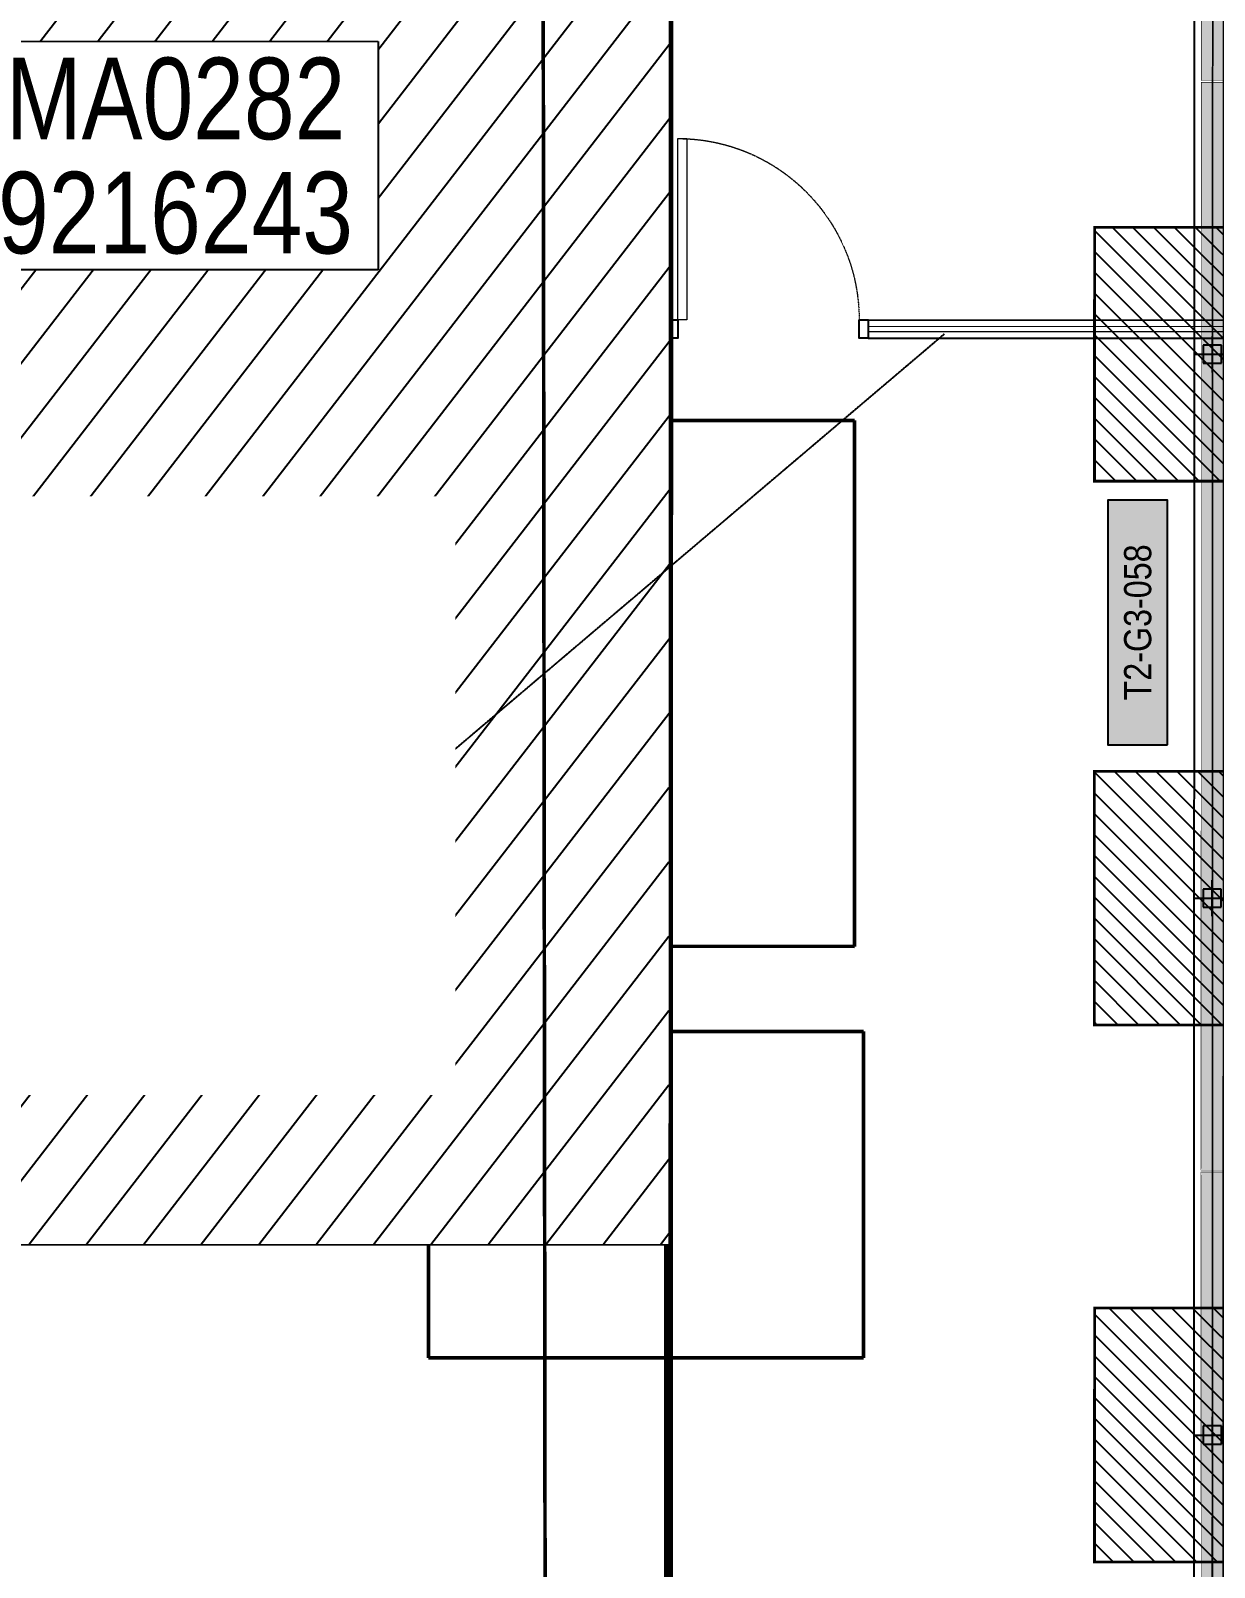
# Model space of a CAD drawing. Header units: centimetres. Extents: x -6122352 to 7132207, y -1694241 to 1947892.
# Drawn here: x 194750 to 201279, y -128764 to -120289 of the extents above; entities that cross this region are included whole.
import ezdxf
from ezdxf.enums import TextEntityAlignment as Align
from ezdxf.xclip import XClip

# ---------------------------------------------------------------- set-up
doc = ezdxf.new("R2010")
doc.units = ezdxf.units.CM
doc.header["$MEASUREMENT"] = 0
doc.header["$XCLIPFRAME"] = 2
doc.header["$PDMODE"] = 66
doc.header["$PDSIZE"] = 100
for name, pattern in [('2. HG-ST XR COL 3A (5V 7V 9V 11V - GF (4M & 5D-E)$0$HIDDEN', [0.375, 0.25, -0.125]), ('23585-XR-AR-END-GROUND FLOOR$0$XR-END-GROUND FLOOR PLAN$0$HIDDEN2', [0.1875, 0.125, -0.0625]), ('DASHED2', [0.375, 0.25, -0.125]), ('XR-AR-END-SETTING OUT PLAN$0$23261-XR-AR-SI-GF$0$HIDDEN', [0.375, 0.25, -0.125]), ('XR-AR-END-SETTING OUT PLAN$0$23585-XR-AR-END-GROUND FLOOR$0$23261-XR-AR-SI-GF$0$HIDDEN', [0.375, 0.25, -0.125]), ('XR-AR-END-SETTING OUT PLAN$0$23585-XR-AR-END-GROUND FLOOR$0$945-4P-1-101-GROUND FLOOR PLAN$0$XR-MIDDLE-GROUND FLOOR PLAN$0$HIDDEN2', [0.1875, 0.125, -0.0625]), ('XR-AR-END-SETTING OUT PLAN$0$23585-XR-AR-END-GROUND FLOOR$0$XR-END-GROUND FLOOR PLAN$0$HIDDEN2', [0.1875, 0.125, -0.0625]), ('XR-AR-END-SETTING OUT PLAN$0$23585-XR-AR-END-GROUND FLOOR$0$XR-END-GROUND FLOOR PLAN$0$xf_6a1$0$DASHED', [0.75, 0.5, -0.25])]:
    doc.linetypes.add(name, pattern=pattern)
for name, color, linetype in [('00-MI-DIM', 7, 'Continuous'), ('23585-XR-AR-BOUNDARY WALLS AND SETBACKS$0$setback', 7, 'XR-AR-END-SETTING OUT PLAN$0$23261-XR-AR-SI-GF$0$HIDDEN'), ('@MI-FOOTINGS', 7, 'Continuous'), ('@MI-REF LAYER', 7, 'Continuous'), ('@MI-TYPE-02', 6, 'Continuous'), ('B_TH_6', 7, 'Continuous'), ('B_TH_8', 7, 'Continuous'), ('PANEL-TAGS', 7, 'Continuous'), ('XR-AR-END-SETTING OUT PLAN$0$23585-XR-AR-END-GROUND FLOOR$0$A-Flor-Strs', 1, 'Continuous')]:
    doc.layers.add(name, color=color, linetype=linetype)
for name, color, linetype, lineweight, true_color in [('08-Compound Wall-2', 6, 'Continuous', 25, 0xff00ff), ('08-Compound Wall-3', 5, 'Continuous', 25, 0x0000ff), ('23585-XR-AR-DAMAC PLOT LIMITS$0$1-End units', 7, 'Continuous', 5, 0xf8991e)]:
    doc.layers.add(name, color=color, linetype=linetype, lineweight=lineweight, true_color=true_color)
for name, color, linetype, lineweight in [('23585-XR-AR-END-GROUND FLOOR$0$A-LOVR-PLAN', 251, 'Continuous', 9), ('@ Foundations', 4, 'DASHED2', 50), ('A-ANNO-TEXT', 3, 'Continuous', 25), ('XR-AR-END-SETTING OUT PLAN$0$23585-XR-AR-END-GROUND FLOOR$0$A-DOOR-FULL', 1, 'Continuous', 9), ('XR-AR-END-SETTING OUT PLAN$0$23585-XR-AR-END-GROUND FLOOR$0$A-EQUP-KITN-PLAN', 202, 'Continuous', 9), ('XR-AR-END-SETTING OUT PLAN$0$23585-XR-AR-END-GROUND FLOOR$0$A-FLOR-OVHD', 9, 'XR-AR-END-SETTING OUT PLAN$0$23585-XR-AR-END-GROUND FLOOR$0$23261-XR-AR-SI-GF$0$HIDDEN', 15), ('XR-AR-END-SETTING OUT PLAN$0$23585-XR-AR-END-GROUND FLOOR$0$A-GLAZ-SILL', 8, 'Continuous', 5), ('XR-AR-END-SETTING OUT PLAN$0$23585-XR-AR-END-GROUND FLOOR$0$A-GLAZ-WNDO', 232, 'Continuous', 9), ('XR-AR-END-SETTING OUT PLAN$0$23585-XR-AR-END-GROUND FLOOR$0$A-LOVR-PLAN', 111, 'Continuous', 9), ('XR-AR-END-SETTING OUT PLAN$0$23585-XR-AR-END-GROUND FLOOR$0$A-WALL', 7, 'Continuous', 30), ('XR-AR-END-SETTING OUT PLAN$0$23585-XR-AR-END-GROUND FLOOR$0$S-COLS', 51, 'Continuous', 40), ('XR-AR-END-SETTING OUT PLAN$0$23585-XR-AR-END-GROUND FLOOR$0$S-COLS-PATT', 8, 'Continuous', 5)]:
    doc.layers.add(name, color=color, linetype=linetype, lineweight=lineweight)
doc.styles.add('PANELTAG_STYLE', font='arial.ttf')
doc.styles.get("Standard").update_dxf_attribs({"font": 'arial.ttf'})
doc.styles.add('Xref group 33-41$0$Overall SOP Plan$0$LAC-609-NG10-1-XREF-GRID-125SC$0$GRID-DIM-NO', font='arial.ttf', dxfattribs={"width": 0.8})
doc.dimstyles.new('LEADER', dxfattribs={"dimtxt": 0.18, "dimasz": 0.25, "dimexe": 0.18, "dimexo": 0.0625, "dimgap": 0.09, "dimtad": 0, "dimtih": 1, "dimtoh": 1, "dimdec": 4, "dimzin": 0, "dimdsep": 46, "dimtxsty": 'Standard', "dimblk": 'DOT', "dimcen": 0.09, "dimadec": 0, "dimazin": 0, "dimtfac": 1, "dimtdec": 4, "dimtofl": 0, "dimtmove": 0, "dimatfit": 3, "dimldrblk": 'DOT', "dimfxl": 1, "dimtolj": 1, "dimtzin": 0, "dimarcsym": 0})

# ---------------------------------------------------------------- blocks, each defined once
blk = doc.blocks.new('23585-XR-AR-BOUNDARY WALLS AND SETBACKS')
at = {"layer": '08-Compound Wall-2'}
blk.add_lwpolyline([(496625.2740415079, 2768955.710080148), (496607.652472918, 2768971.856213821), (496601.5384295653, 2768965.183542978), (496597.4850284178, 2768960.759941727), (496593.4316299396, 2768956.336143387), (496589.378229939, 2768951.912343387), (496585.3248299394, 2768947.488543387), (496581.2714299397, 2768943.064743388), (496577.2180299392, 2768938.640943387), (496573.1644282787, 2768934.217141576), (496569.111028418, 2768929.793541726), (496563.0633392305, 2768923.193003679), (496580.6844134554, 2768907.046559668)], dxfattribs=at)
at = {"layer": '23585-XR-AR-BOUNDARY WALLS AND SETBACKS$0$setback', "ltscale": 40, "const_width": 0.05}
blk.add_lwpolyline([(496622.2089072186, 2768954.585300844), (496607.8314875885, 2768967.758914647), (496603.6765869833, 2768963.224389371), (496599.6231525759, 2768958.800751822), (496595.5697982174, 2768954.377001632), (496591.5163982162, 2768949.953201632), (496587.4629982173, 2768945.529401632), (496583.4095982172, 2768941.105601632), (496579.3561982168, 2768936.681801632), (496575.3025484073, 2768932.257947273), (496571.2491525767, 2768927.834351821), (496567.0930137162, 2768923.298279969), (496581.4700765952, 2768910.12437026), (496585.6265524817, 2768914.66065092), (496589.6799508891, 2768919.084449183), (496593.73335089, 2768923.508249182), (496597.7867508893, 2768927.932049183), (496601.8401508902, 2768932.355849182), (496605.8937747513, 2768936.779475226), (496609.94715089, 2768941.203249183), (496614.0005508893, 2768945.627049183), (496618.0539508902, 2768950.050849183)], close=True, dxfattribs=at)
blk = doc.blocks.new('A$C9d9485f6')
at = {"layer": 'A-ANNO-TEXT', "rotation": 312.4881850805905}
blk.add_blockref('23585-XR-AR-BOUNDARY WALLS AND SETBACKS', (-2377088.534775567, -1504219.252137818), dxfattribs=at)
blk = doc.blocks.new('23585-XR-AR-DAMAC PLOT LIMITS')
at = {"layer": '23585-XR-AR-DAMAC PLOT LIMITS$0$1-End units', "color": 251, "true_color": 0x636466}
for points in [[(496607.6463000001, 2768971.997500001), (496613.8277000003, 2768978.743899999), (496631.5229000002, 2768962.529899999), (496625.3415000001, 2768955.7837)], [(496601.4647000004, 2768965.2511), (496607.6463000001, 2768971.997500001), (496625.3415000001, 2768955.7837), (496619.1599000003, 2768949.0375)]]:
    blk.add_lwpolyline(points, close=True, dxfattribs=at)
blk = doc.blocks.new('A$Cf093b529')
at = {"layer": 'A-ANNO-TEXT'}
blk.add_blockref('23585-XR-AR-DAMAC PLOT LIMITS', (-495391.9901121984, -2768603.441896566), dxfattribs=at)
blk = doc.blocks.new('XR-AR-END-SETTING OUT PLAN$0$23585-XR-AR-END-GROUND FLOOR$0$XR-END-GROUND FLOOR PLAN$0$A$C69996ABC')
at = {"layer": 'XR-AR-END-SETTING OUT PLAN$0$23585-XR-AR-END-GROUND FLOOR$0$A-GLAZ-SILL'}
blk.add_line((0.2499999770720933, 0.9999993968456202), (0.249999977072207, 0.0999993968456252), dxfattribs=at)
at = {"layer": 'XR-AR-END-SETTING OUT PLAN$0$23585-XR-AR-END-GROUND FLOOR$0$A-GLAZ-WNDO'}
for p, q in [((-2.292778056300904e-08, 0.9999993968456202), (-2.292778056300904e-08, 0.9499993968456231)), ((0.2499999770720933, 0.9999993968456202), (-2.292778056300904e-08, 0.9999993968456202)), ((-2.292778056300904e-08, 0.9499993968456231), (0.1499999770722127, 0.9499993968456231)), ((-2.292778056300904e-08, 0.9499993968456231), (-2.292778056300904e-08, 0.1499993968456224)), ((0.1499999770722127, 0.9499993968456231), (0.1499999770722127, 0.9999993968456202)), ((0.1499999770722109, 0.999999396845622), (0.1499999770722127, 0.09999939684562342)), ((0.1499999770722127, 0.1499993968456224), (-2.292778056300904e-08, 0.1499993968456224)), ((-2.292787470992153e-08, 0.09999939684561099), (-2.292787470992153e-08, 0.1499993968456099)), ((0.249999977072207, 0.0999993968456252), (-2.292778056300904e-08, 0.0999993968456252)), ((0.1499999770722127, 0.0999993968456252), (0.1499999770722127, 0.1499993968456224))]:
    blk.add_line(p, q, dxfattribs=at)
blk.add_lwpolyline([(-2.292779299750691e-08, 0.9499993968456231), (-2.292779299750691e-08, 0.1499993968456224), (0.04999997707220416, 0.1499993968456224), (0.04999997707220416, 0.9499993968456231)], close=True, dxfattribs=at)
blk.add_lwpolyline([(0.04999997707215442, 0.0999993968456181), (-2.292784451185526e-08, 0.0999993968456181)], dxfattribs=at)
blk = doc.blocks.new('*U35')
for points in [[(91, -5.684341886080801e-14), (41, -5.684341886080801e-14), (41, 1021), (91, 1021)], [(0, 0), (38, -5.684341886080801e-14), (38, -50), (50, -50), (50, -249.999999999997), (0, -249.999999999997)], [(1100, 2.842170943040401e-14), (1062, -2.842170943040401e-14), (1062, -49.99999999999997), (1050, -49.99999999999997), (1050, -249.999999999997), (1100, -249.999999999997)]]:
    blk.add_lwpolyline(points, close=True)
at = {"color": 8, "linetype": 'XR-AR-END-SETTING OUT PLAN$0$23585-XR-AR-END-GROUND FLOOR$0$XR-END-GROUND FLOOR PLAN$0$HIDDEN2'}
blk.add_arc((41, -5.684341886080801e-14), 1021, 1.594950045944486e-15, 90, dxfattribs=at)
at = {"layer": 'XR-AR-END-SETTING OUT PLAN$0$23585-XR-AR-END-GROUND FLOOR$0$A-GLAZ-SILL', "linetype": 'XR-AR-END-SETTING OUT PLAN$0$23585-XR-AR-END-GROUND FLOOR$0$945-4P-1-101-GROUND FLOOR PLAN$0$XR-MIDDLE-GROUND FLOOR PLAN$0$HIDDEN2', "ltscale": 3}
blk.add_lwpolyline([(0, 0), (1100, 0), (1100, -249.999999999997), (0, -249.999999999997)], close=True, dxfattribs=at)
blk = doc.blocks.new('*U37')
for points in [[(91, -5.684341886080801e-14), (41, -5.684341886080801e-14), (41, 1021), (91, 1021)], [(0, 0), (38, -5.684341886080801e-14), (38, -50), (50, -50), (50, -109.9999999801787), (0, -109.9999999801787)], [(1100, 2.842170943040401e-14), (1062, -2.842170943040401e-14), (1062, -49.99999999999997), (1050, -49.99999999999997), (1050, -109.9999999801786), (1100, -109.9999999801786)]]:
    blk.add_lwpolyline(points, close=True)
at = {"color": 8, "linetype": 'XR-AR-END-SETTING OUT PLAN$0$23585-XR-AR-END-GROUND FLOOR$0$XR-END-GROUND FLOOR PLAN$0$HIDDEN2'}
blk.add_arc((41, -5.684341886080801e-14), 1021, 1.594950045944486e-15, 90, dxfattribs=at)
at = {"layer": 'XR-AR-END-SETTING OUT PLAN$0$23585-XR-AR-END-GROUND FLOOR$0$A-GLAZ-SILL', "linetype": 'XR-AR-END-SETTING OUT PLAN$0$23585-XR-AR-END-GROUND FLOOR$0$945-4P-1-101-GROUND FLOOR PLAN$0$XR-MIDDLE-GROUND FLOOR PLAN$0$HIDDEN2', "ltscale": 3}
blk.add_lwpolyline([(0, 0), (1100, 0), (1100, -109.9999999801786), (0, -109.9999999801786)], close=True, dxfattribs=at)
blk = doc.blocks.new('XR-AR-END-SETTING OUT PLAN$0$23585-XR-AR-END-GROUND FLOOR$0$XR-END-GROUND FLOOR PLAN$0$A$C45491A9B')
blk.add_lwpolyline([(-50, 0), (0, 0), (0, 1000), (-50, 1000)], close=True)
at = {"color": 8, "linetype": 'XR-AR-END-SETTING OUT PLAN$0$23585-XR-AR-END-GROUND FLOOR$0$XR-END-GROUND FLOOR PLAN$0$HIDDEN2'}
blk.add_arc((0, -4.547473508864641e-13), 1000, 90, 180, dxfattribs=at)
blk = doc.blocks.new('XR-AR-END-SETTING OUT PLAN$0$23585-XR-AR-END-GROUND FLOOR$0$A$C75a8815d')
at = {"layer": 'XR-AR-END-SETTING OUT PLAN$0$23585-XR-AR-END-GROUND FLOOR$0$S-COLS', "color": 252, "lineweight": 30}
for points in [[(-0.02841067314147949, 3499.999932765961), (-0.02841019630432129, 2699.999933242798), (249.9715893268585, 2699.999932765961), (249.9715902805328, 3499.999933004379)], [(3.814697265625e-06, 0.001664876937866211), (3.814697265625e-06, 550.001665353775), (250.0000038146973, 550.0016646385193), (250.0000038146973, 0.001665115356445312)]]:
    blk.add_lwpolyline(points, close=True, dxfattribs=at)
blk = doc.blocks.new('23585-XR-AR-END-GROUND FLOOR$0$XR-END-GROUND FLOOR PLAN$0$A$C45491A9B')
blk.add_lwpolyline([(-50, 0), (0, 0), (0, 1000), (-50, 1000)], close=True)
at = {"color": 8, "linetype": '23585-XR-AR-END-GROUND FLOOR$0$XR-END-GROUND FLOOR PLAN$0$HIDDEN2'}
blk.add_arc((0, -4.547473508864641e-13), 1000, 90, 180, dxfattribs=at)
blk = doc.blocks.new('XR-AR-END-SETTING OUT PLAN')
at = {"layer": '08-Compound Wall-3'}
for p, q in [((1900.044146533911, 10600.0005848068), (-523.2971514484661, 10600.00058478686)), ((1900.044146533911, 10500.00058480681), (-523.2971514474184, 10500.00058478684))]:
    blk.add_line(p, q, dxfattribs=at)
for points in [[(1950.044146533911, 10600.00060864944), (1900.044146533911, 10600.00060864944), (1900.044145320485, 10500.00060864944), (1950.044146842208, 10500.00060864944)], [(3000.044145816123, 10600.00056898237), (2950.044145816123, 10600.00056898237), (2950.044144602697, 10500.00056898237), (3000.04414612442, 10500.00056898237)]]:
    blk.add_lwpolyline(points, close=True, dxfattribs=at)
at = {"layer": '23585-XR-AR-END-GROUND FLOOR$0$A-LOVR-PLAN'}
blk.add_lwpolyline([(1900.044146533911, 10600.00063503276), (1900.044146533911, 10500.00063249208)], dxfattribs=at)
blk.add_lwpolyline([(1900.044146839268, 10534.99812595142), (1900.044146839268, 10564.99812595142), (-523.3010777489098, 10564.99812655811), (-523.3010777489098, 10534.99812655811)], close=True, dxfattribs=at)
at = {"layer": 'XR-AR-END-SETTING OUT PLAN$0$23585-XR-AR-END-GROUND FLOOR$0$A-EQUP-KITN-PLAN', "color": 8}
for p, q in [((3850.109238997102, 11100.00033140182), (3850.107901349664, 13149.99880361557)), ((5650.107138469815, 11100.00778436661), (3850.109238997102, 11100.00033140182))]:
    blk.add_line(p, q, dxfattribs=at)
at = {"layer": 'XR-AR-END-SETTING OUT PLAN$0$23585-XR-AR-END-GROUND FLOOR$0$A-EQUP-KITN-PLAN', "color": 8, "linetype": 'XR-AR-END-SETTING OUT PLAN$0$23585-XR-AR-END-GROUND FLOOR$0$XR-END-GROUND FLOOR PLAN$0$xf_6a1$0$DASHED'}
blk.add_line((5650.107175782323, 10900.00331449509), (3850.106041803956, 10900.00036239624), dxfattribs=at)
at = {"layer": 'XR-AR-END-SETTING OUT PLAN$0$23585-XR-AR-END-GROUND FLOOR$0$A-FLOR-OVHD', "color": 8, "ltscale": 5}
for p, q in [((5650.107102051377, 12949.99724912643), (5650.107101693749, 11300.00188589096)), ((5750.105340138078, 12949.99724960327), (5750.107102289796, 11300.00188541412)), ((3250.106041446328, 11000.02068042755), (3750.106041744351, 10499.99855422974)), ((3750.106041803956, 10999.99855422974), (3250.106041803956, 10499.99855327606)), ((4150.149359419942, 9210.30683708191), (3250.158987239003, 9610.350899219513)), ((3250.158987298608, 9210.306836605072), (4150.149360194802, 9610.350899219513))]:
    blk.add_line(p, q, dxfattribs=at)
at = {"layer": 'XR-AR-END-SETTING OUT PLAN$0$23585-XR-AR-END-GROUND FLOOR$0$A-FLOR-OVHD', "color": 8}
blk.add_line((3200.106140449643, 10249.99855422974), (3200.106631532311, 8999.99834060669), dxfattribs=at)
at = {"layer": 'XR-AR-END-SETTING OUT PLAN$0$23585-XR-AR-END-GROUND FLOOR$0$A-FLOR-OVHD', "color": 8, "ltscale": 5}
blk.add_lwpolyline([(3250.158987298608, 9210.306836605072), (4150.149359419942, 9210.30683708191), (4150.149360194802, 9610.350899219513), (3250.158987239003, 9610.350899219513)], close=True, dxfattribs=at)
at = {"layer": 'XR-AR-END-SETTING OUT PLAN$0$23585-XR-AR-END-GROUND FLOOR$0$A-Flor-Strs', "color": 8}
for p, q in [((3000.102111771703, 10249.9985537529), (3000.102079167962, 8999.993498325348)), ((3300.102112427354, 10249.99855422974), (3300.102079108357, 8999.99349784851)), ((3300.102093592286, 9549.99603509903), (3171.357380345464, 9681.451865673065)), ((3000.102095738053, 9549.996026039124), (3300.102093592286, 9549.99603509903)), ((3300.102093592286, 9549.99603509903), (3171.35738016665, 9418.540202617645))]:
    blk.add_line(p, q, dxfattribs=at)
at = {"layer": 'XR-AR-END-SETTING OUT PLAN$0$23585-XR-AR-END-GROUND FLOOR$0$A-GLAZ-SILL', "color": 8}
blk.add_line((3250.100986972451, 6049.997144699097), (3250.10133947432, 8199.998291492462), dxfattribs=at)
at = {"layer": 'XR-AR-END-SETTING OUT PLAN$0$23585-XR-AR-END-GROUND FLOOR$0$A-GLAZ-WNDO', "color": 8}
for p, q in [((3000.101339235902, 8199.998291015625), (3000.101339116693, 8149.998291015625)), ((3150.101339295506, 8149.998290538788), (3000.101339116693, 8149.998291015625)), ((3150.100986912847, 6099.997143745422), (3150.101339116693, 8199.998291015625)), ((3150.101339116693, 8199.998291015625), (3150.101339295506, 8149.998290538788)), ((3000.101213410497, 7447.998108863831), (3000.101213350892, 7497.998109340668)), ((3000.101213350892, 7497.998109340668), (3150.101213827729, 7497.998108386993)), ((3150.101213827729, 7497.998108386993), (3150.101213887334, 7447.998108863831)), ((3150.101213887334, 7447.998108863831), (3000.101213410497, 7447.998108863831)), ((3000.100987270474, 6746.998107910156), (3000.100986436009, 6796.998108863831)), ((3000.100986436009, 6796.998108863831), (3150.100987270474, 6796.998108863831)), ((3150.100987270474, 6796.998108863831), (3150.100986376405, 6746.998108863831)), ((3150.100986376405, 6746.998108863831), (3000.100987270474, 6746.998107910156)), ((3000.100986972451, 6049.997144699097), (3000.100986972451, 6099.997144699097)), ((3000.100986972451, 6099.997144699097), (3150.100986912847, 6099.997143745422)), ((3000.100986972451, 6049.997144699097), (3250.100986972451, 6049.997144699097)), ((3150.100986912847, 6099.997143745422), (3150.100987151265, 6049.997144699097))]:
    blk.add_line(p, q, dxfattribs=at)
for points in [[(3000.101213350892, 7497.998109340668), (3000.101339116693, 8149.998291015625)], [(3250.122793927789, 8199.997313976288), (3000.101339235902, 8199.998291015625)], [(3050.101339116693, 8149.998291015625), (3050.101213350892, 7497.998108863831)], [(3000.100986972451, 6099.997144699097), (3000.101213410497, 7447.998108863831)], [(3050.101213291287, 7447.998109340668), (3050.100986912847, 6796.998107910156)], [(3050.100986853242, 6746.998108386993), (3050.1009863168, 6099.997145175934)]]:
    blk.add_lwpolyline(points, dxfattribs=at)
at = {"layer": 'XR-AR-END-SETTING OUT PLAN$0$23585-XR-AR-END-GROUND FLOOR$0$A-LOVR-PLAN', "color": 8}
blk.add_lwpolyline([(1900.100967183709, 10600.00063562393), (1900.100967362523, 10500.00063371658)], dxfattribs=at)
for points in [[(1950.100967422128, 10600.00060844421), (1900.100967302918, 10600.00060892105), (1900.100966289639, 10500.00060892105), (1950.100967779756, 10500.00060939789)], [(3000.100967124104, 10600.00057029724), (2950.10096617043, 10600.0005698204), (2950.100965276361, 10500.00057029724), (3000.100966647267, 10500.0005698204)]]:
    blk.add_lwpolyline(points, close=True, dxfattribs=at)
at = {"layer": 'XR-AR-END-SETTING OUT PLAN$0$23585-XR-AR-END-GROUND FLOOR$0$A-WALL', "color": 8}
for points in [[(3850.106042101979, 10500.01968860626), (5750.107330158353, 10500.00084400177), (5750.107415214181, 10250.00188541412), (4790.107357934117, 10249.9985537529), (4790.107358291745, 10149.99855566025), (4540.107357993722, 10149.99855566025), (4540.10735835135, 10249.9985537529), (3000.102095916867, 10249.99855327606), (3000.102079048753, 11999.99910259247), (3250.104392960668, 11999.99910163879), (3250.104392841458, 11100.02067995071), (3850.106042161584, 11100.02068090439), (3850.10604198277, 10499.99947547913)], [(3750.106041803956, 10700.02068090439), (3750.106041803956, 10999.99855422974), (3450.106041863561, 11000.02068042755), (3250.106041446328, 11000.02068042755), (3250.106041803956, 10499.99855327606), (3750.106041744351, 10499.99855422974), (3750.106041803956, 10700.02068090439)]]:
    blk.add_lwpolyline(points, dxfattribs=at)
for points in [[(5650.105998054147, 10500.00084495544), (5750.106065586209, 10500.00084400177), (5750.107102289796, 11300.00188541412), (5650.107101693749, 11300.00188589096)], [(4790.1072358042, 8749.999267578125), (3250.101112738252, 8749.997854709625), (3250.123472645879, 8199.998291492462), (3000.123275354505, 8199.998291015625), (3000.100934281945, 8999.998242855072), (4540.107388034463, 8999.998847484589), (4540.107358470559, 9049.998554706573), (4790.107358232141, 9049.99855518341)], [(5650.11106570065, 8750.000054359436), (4790.107256367803, 8749.999291419983), (4790.107256188989, 8850.000108718872), (5650.111065641046, 8850.001082897186)], [(3250.12934859097, 5750.006791114807), (3250.100409820676, 5750.006854534149), (3250.100986972451, 6049.997144699097), (3000.129348531365, 6049.997144699097), (3000.129348650575, 5499.999974727631), (3250.129348769784, 5500.006791591644)], [(3250.129348710179, 5499.998108386993), (7760.105232134461, 5500.00174665451), (7760.105232253671, 5750.00045633316), (3250.129348531365, 5749.997789859772)]]:
    blk.add_lwpolyline(points, close=True, dxfattribs=at)
at = {"color": 8, "xscale": 1000.000000000001, "yscale": 1000.000000000001, "zscale": 1000.000000000001}
blk.add_blockref('XR-AR-END-SETTING OUT PLAN$0$23585-XR-AR-END-GROUND FLOOR$0$XR-END-GROUND FLOOR PLAN$0$A$C69996ABC', (3000.101009145379, 11899.99970579147), dxfattribs=at)
at = {"layer": '23585-XR-AR-END-GROUND FLOOR$0$A-LOVR-PLAN'}
blk.add_blockref('23585-XR-AR-END-GROUND FLOOR$0$XR-END-GROUND FLOOR PLAN$0$A$C45491A9B', (2950.044147029549, 10600.00058481902), dxfattribs=at)
at = {"layer": 'XR-AR-END-SETTING OUT PLAN$0$23585-XR-AR-END-GROUND FLOOR$0$A-DOOR-FULL', "color": 8, "xscale": -1, "rotation": 270}
blk.add_blockref('*U35', (4790.107358232141, 9049.99855518341), dxfattribs=at)
at = {"layer": 'XR-AR-END-SETTING OUT PLAN$0$23585-XR-AR-END-GROUND FLOOR$0$A-DOOR-FULL', "color": 8, "xscale": 0.9090909090912127, "yscale": 0.9090909090912127, "zscale": 0.9090909090912127, "rotation": 179.9999999999999}
blk.add_blockref('*U37', (6650.111066237092, 8750.001082897186), dxfattribs=at)
at = {"layer": 'XR-AR-END-SETTING OUT PLAN$0$23585-XR-AR-END-GROUND FLOOR$0$A-LOVR-PLAN', "color": 8}
blk.add_blockref('XR-AR-END-SETTING OUT PLAN$0$23585-XR-AR-END-GROUND FLOOR$0$XR-END-GROUND FLOOR PLAN$0$A$C45491A9B', (2950.100967720151, 10600.00058603287), dxfattribs=at)
at = {"layer": 'XR-AR-END-SETTING OUT PLAN$0$23585-XR-AR-END-GROUND FLOOR$0$S-COLS-PATT', "color": 8}
blk.add_blockref('XR-AR-END-SETTING OUT PLAN$0$23585-XR-AR-END-GROUND FLOOR$0$A$C75a8815d', (3000.129344239831, 5499.998310089111), dxfattribs=at)
blk = doc.blocks.new('END UNIT')
at = {"xscale": 0.001, "yscale": 0.001, "zscale": 0.001}
blk.add_blockref('XR-AR-END-SETTING OUT PLAN', (-9.150201729830158, 0), dxfattribs=at)
blk = doc.blocks.new('TH_6')
blk.add_blockref('END UNIT', (495802.3053798428, 2769163.996563952))
blk = doc.blocks.new('A$Ce2a03a74')
at = {"layer": 'B_TH_6', "xscale": 999.9914829579993, "yscale": 999.9914829579993, "zscale": 999.9914829579993}
blk.add_blockref('TH_6', (-495790404.5228079, -2769140733.343811), dxfattribs=at)
blk = doc.blocks.new('23585-XR-AR-MALDIVE-2$0$TH_6')
at = {"ltscale": 10, "xscale": 0.00100002623446598, "yscale": 0.00100002623446598, "zscale": 0.00100002623446598}
blk.add_blockref('A$Ce2a03a74', (495794.6272259735, 2769164.318430193), dxfattribs=at)
blk = doc.blocks.new('A$Cd6a0eabc')
at = {"color": 1, "true_color": 0xeb0000, "const_width": 0.008}
blk.add_lwpolyline([(45.14994268165901, 0.0002116651739925146), (39.14993784902617, 0.0002128714695572853), (33.14993301499635, 0.0002140775322914124), (27.14992818236351, 0.000215284526348114), (21.14992334879935, 0.0002164896577596664), (15.14991851570085, 0.0002176968846470118), (9.149913681671023, 0.0002189027145504951), (0, 0.0002591158263385296), (0.0001522847451269627, 24.00041356263682), (9.15021342644468, 24.00050846207887), (15.15007080091164, 24.00037214322947), (21.15007563354447, 24.00037093670107), (27.15021558012813, 24.00022227084264), (33.15007295366377, 24.00008595082909), (39.15007778722793, 24.00008474569768), (45.15008261986077, 24.00008353847079), (54.29830086464062, 24.00011740718037), (54.2973008598201, 0)], close=True, dxfattribs=at)
blk = doc.blocks.new('A$C626fc766')
at = {"color": 1, "true_color": 0xeb0000, "const_width": 0.003, "elevation": -6.17216293373952e-09}
blk.add_lwpolyline([(57.15263062110171, 0.000134600792080164), (51.15262578800321, 0.000101007055491209), (45.15262095443904, 6.741238757967949e-05), (39.1526161218062, 3.381865099072456e-05), (33.15262363292277, 0.0002827958669513464), (27.15261879982427, 0.0002492028288543224), (21.15261396626011, 0.0002156072296202183), (15.1526091331616, 0.0001820139586925507), (9.152604299597442, 0.0001484188251197338), (0, 0.0001115526538342237), (0.000430768821388483, 24.00010619545355), (9.152617381419986, 24.00030286540277), (15.15247475588694, 24.00020134728402), (21.1526147024706, 24.0000874819234), (27.15261953696609, 24.00012107659131), (33.15262436913326, 24.00015467009507), (39.15262920316309, 24.00018826546147), (45.15263403579593, 24.00022185896523), (51.15263886982575, 24.00025545433164), (57.15249624382704, 24.00015393341891), (66.30269249947742, 24.00015444681048), (66.30267941812053, 0)], close=True, dxfattribs=at)
blk = doc.blocks.new('_Dot')
at = {"color": 0, "linetype": 'ByBlock', "lineweight": -2}
blk.add_line((-0.5, 0), (-1, 0), dxfattribs=at)
at = {"color": 0, "linetype": 'ByBlock', "const_width": 0.5}
blk.add_lwpolyline([(-0.25, 0, 1), (0.25, 0, 1)], format="xyb", close=True, dxfattribs=at)
blk = doc.blocks.new('A$Cbcaed180')
at = {"color": 1, "true_color": 0xeb0000, "const_width": 0.003, "elevation": -6.17216293373952e-09}
blk.add_lwpolyline([(57.15263062110171, 0.7364739454351366), (51.15262578800321, 0.7364403521642089), (45.15262095443904, 0.7364067570306361), (39.1526161218062, 0.7363731632940471), (33.15262363292277, 0.7366221407428384), (27.15261879982427, 0.7365885474719107), (21.15261396626011, 0.7365549518726766), (15.1526091331616, 0.7365213586017489), (9.152604299597442, 0.7364877634681761), (0, 0.7364508975297213), (0.000430768821388483, 24.73644554009661), (9.152617381419986, 24.73664221027866), (15.15247475588694, 24.73654069192708), (21.1526147024706, 24.73642682656646), (27.15261953696609, 24.73646042123437), (33.15262436913326, 24.73649401497096), (39.15262920316309, 24.73652761010453), (45.15263403579593, 24.73656120384112), (51.15263886982575, 24.73659479897469), (57.15249624382704, 24.73649327876046), (66.30269249947742, 24.7364937919192), (66.30267941812053, 0.7363393446430564)], close=True, dxfattribs=at)
blk = doc.blocks.new('A$Cf0bbf950')
at = {"color": 1, "true_color": 0xeb0000, "const_width": 0.008}
blk.add_lwpolyline([(45.14994268119335, 0.5989486402831972), (39.14993784902617, 0.5989498463459313), (33.14993301499635, 0.5989510524086654), (27.14992818236351, 0.5989522594027221), (21.14992334879935, 0.5989534645341337), (15.14991851523519, 0.5989546719938517), (9.149913681671023, 0.5989558775909245), (0, 0.5989960911683738), (0.0001522847451269627, 24.59915053797886), (9.15021342644468, 24.59924543695524), (15.15007080044597, 24.59910911833867), (21.15007563354447, 24.59910791134462), (27.15021558012813, 24.59895924618468), (33.15007295366377, 24.59882292570546), (39.15007778722793, 24.59882172057405), (45.15008261986077, 24.59882051357999), (54.29830086464062, 24.59885438205674), (54.2973008598201, 0.598736974876374)], close=True, dxfattribs=at)
blk = doc.blocks.new('T2-FOOTING PLAN')
at = {"layer": '@MI-FOOTINGS', "transparency": 33554679}
h = blk.add_hatch(dxfattribs=at)
h.set_pattern_fill('ANSI31', color=8, scale=650)
h.set_pattern_definition([(45, (0, 0), (-57.45242597140699, 57.45242597140699), [])])
h.paths.add_polyline_path([(-700, 650), (700, 650), (700, -650), (-700, -650)])
at = {"layer": '@MI-FOOTINGS', "color": 160, "true_color": 0x3340f0, "const_width": 15}
blk.add_lwpolyline([(-700, 650), (700, 650), (700, -650), (-700, -650)], close=True, dxfattribs=at)
at = {"layer": '@MI-FOOTINGS', "color": 30}
blk.add_point((0, 0), dxfattribs=at)
blk = doc.blocks.new('T2-PARTITION WALL')
at = {"layer": '@MI-TYPE-02'}
h = blk.add_hatch(color=256, dxfattribs=at)
h.dxf.hatch_style = 1
h.paths.add_polyline_path([(-71.02508106571622, -42098.55009387963), (-68.87369340774603, -48000.4032188518), (51.12629905209178, -48000.44575863145), (48.97491139412159, -42098.59263365931)])
h.paths.add_polyline_path([(-68.89454710215796, -36088.55047151487), (-71.02153608424123, -42088.55009450795), (48.97845637565479, -42088.5926342876), (51.10544535767986, -36088.59301129446)])
h.paths.add_polyline_path([(-66.7640131386579, -30078.55084915002), (-68.89100212074118, -36078.55047214316), (51.10899033915484, -36078.59301192281), (53.23597932123812, -30078.59338892964)])
h.paths.add_polyline_path([(-64.63347917504143, -24068.55122678523), (-66.7604681570665, -30068.55084977832), (53.23952430277131, -30068.59338955799), (55.36651328485459, -24068.59376656482)])
h.paths.add_polyline_path([(-64.59134481713409, -23929.04480615037), (-63.51631047029514, -17929.04490245861), (56.48368760355515, -17929.06640314552), (55.40865325671621, -23929.06630683731)])
h.paths.add_polyline_path([(-63.51451874629129, -17919.04490261909), (-62.43948439945234, -11919.04499892736), (57.56051367439795, -11919.0664996143), (56.48547932755901, -17919.06640330606)])
h.paths.add_polyline_path([(-62.43769267533207, -11909.04499908781), (-61.36265832849313, -5909.045095396083), (58.63733974535717, -5909.066596083023), (57.56230539846001, -11909.06649977478)])
h.paths.add_polyline_path([(-61.36086660448927, -5899.04509555659), (-60.01430928823538, 0.01075290745939128), (59.98568878561491, -0.01074777948088013), (58.63913146936102, -5899.066596243531)])
at = {"layer": '@MI-TYPE-02', "const_width": 2.5}
for points in [[(-66.7640131386579, -30078.55084915002), (-68.89100212074118, -36078.55047214316), (51.10899033915484, -36078.59301192281), (53.23597932123812, -30078.59338892964)], [(-68.89454710215796, -36088.55047151487), (-71.02153608424123, -42088.55009450795), (48.97845637565479, -42088.5926342876), (51.10544535767986, -36088.59301129446)], [(-71.02508106571622, -42098.55009387963), (-68.87369340774603, -48000.4032188518), (51.12629905209178, -48000.44575863145), (48.97491139412159, -42098.59263365931)]]:
    blk.add_lwpolyline(points, close=True, dxfattribs=at)
at = {"layer": '@MI-FOOTINGS', "rotation": 89.98973417812736}
for p in [(-8.085275193676353, -37588.58237109403), (-8.624308159633074, -40588.58236944265), (-8.076620837266091, -43549.50874444834)]:
    blk.add_blockref('T2-FOOTING PLAN', p, dxfattribs=at)
blk = doc.blocks.new('TH_8')
blk.add_blockref('END UNIT', (495802.3053798382, 2769197.479078153))
blk = doc.blocks.new('A$Ca7ad59d2')
at = {"layer": 'B_TH_8', "xscale": 1.000018136216304, "yscale": 1.000018136216304, "zscale": 1.000018136216304}
blk.add_blockref('TH_8', (-495803.6470986201, -2769248.051850634), dxfattribs=at)
blk = doc.blocks.new('A$Cac0110ba')
at = {"rotation": 227.5015136760979}
blk.add_blockref('A$Ca7ad59d2', (28.54929658252513, 57.49132066033781), dxfattribs=at)
at = {"layer": '@ Foundations', "linetype": 'DASHED2', "ltscale": 25}
for points in [[(31.59862784476718, 54.12078196322545), (29.97725809382973, 52.35127351991832), (31.30438942619367, 51.13524620700628), (32.92575917713111, 52.90475465031341)], [(31.68469669966726, 50.85459272330627), (33.82285273511661, 48.89543760754168), (35.37666541308863, 50.5912165325135), (33.23850937763928, 52.55037164827809)]]:
    blk.add_lwpolyline(points, close=True, dxfattribs=at)
blk = doc.blocks.new('PANELTAG')
at = {"layer": 'PANEL-TAGS', "color": 1}
blk.add_lwpolyline([(-13.49999999999989, -3.300000000000182), (13.50000000000011, -3.300000000000182), (13.50000000000011, 3.299999999999727), (-13.49999999999989, 3.299999999999727)], close=True, dxfattribs=at)
at = {"layer": 'PANEL-TAGS', "color": 40, "true_color": 0xffd700}
blk.add_solid([(-13.49999999999989, -3.300000000000182), (13.50000000000011, -3.300000000000182), (-13.49999999999989, 3.299999999999727), (13.50000000000011, 3.299999999999727)], dxfattribs=at)
at = {"layer": 'PANEL-TAGS', "color": 5, "style": 'PANELTAG_STYLE', "width": 0.85}
blk.add_attdef('TAGNO', text='', height=3, dxfattribs=at).set_placement((1.13686837721616e-13, -4.547473508864641e-13), align=Align.MIDDLE)
blk = doc.blocks.new('M3 REF WITH TABLES')
at = {"color": 1, "const_width": 0.01999999999999999}
blk.add_lwpolyline([(167.884737985034, 112.251938523259), (162.7889578120667, 111.9580065612681), (153.0020466448623, 120.9014653586783), (152.7481369899469, 120.6281929407269), (153.0020466448623, 120.9014653586783), (150.6433864987339, 123.0888162064366), (150.3121443928103, 128.3450376437977)], dxfattribs=at)

msp = doc.modelspace()

# ---------------------------------------------------------------- block references
at = {"color": 94, "linetype": '2. HG-ST XR COL 3A (5V 7V 9V 11V - GF (4M & 5D-E)$0$HIDDEN', "xscale": -1000, "yscale": 1000, "zscale": 1000, "rotation": 227.4902504429082}
msp.add_blockref('A$Cac0110ba', (138096.0226727291, -114332.0896886629), dxfattribs=at)

# ---------------------------------------------------------------- next in the draw order: block references
at = {"layer": '@MI-REF LAYER', "xscale": 1000, "yscale": 1000, "zscale": 1000}
msp.add_blockref('A$C9d9485f6', (-23958.95045533385, 48155.57226163784), dxfattribs=at)
at = {"layer": '@MI-REF LAYER', "color": 10, "xscale": 1000, "yscale": 1000, "zscale": 1000, "rotation": 359.9898398956657}
msp.add_blockref('A$C626fc766', (134965.0095227127, -132472.2489700342, 6.172162933739522e-06), dxfattribs=at)
at = {"layer": 'PANEL-TAGS'}
ref = msp.add_blockref('PANELTAG', (200856.1255806298, -123552.4828785863), dxfattribs=dict(at, xscale=50.00000000000001, yscale=50.00000000000001, zscale=50.00000000000001, rotation=90.00000000000001))
ref.add_attrib('TAGNO', 'T2-G3-058', dxfattribs={"color": 5, "height": 150, "rotation": 90, "style": 'PANELTAG_STYLE', "width": 0.8499999999999999}).set_placement((200856.1255806298, -123552.4828785863), align=Align.MIDDLE_CENTER)

# ---------------------------------------------------------------- next in the draw order: block references
at = {"layer": '@MI-REF LAYER'}
ref = msp.add_blockref('23585-XR-AR-MALDIVE-2$0$TH_6', (-496066867.0987805, -2769211397.596829), dxfattribs=dict(at, xscale=1000, yscale=1000, zscale=1000, rotation=359.9901722157166))
XClip(ref).set_block_clipping_path([(495793.2152802178, 2769163.996335161), (495847.25252525066, 2769163.9960809364), (495847.2535227563, 2769187.9361263197), (495838.3053463253, 2769187.8961598463), (495832.30534110335, 2769187.8961610533), (495826.3053362698, 2769187.896162259), (495820.3054766443, 2769187.896298579), (495814.30533649144, 2769187.8964472436), (495808.30533411563, 2769187.896448451), (495802.30547449016, 2769187.8965847697), (495793.21537316334, 2769187.9364898955)])

# ---------------------------------------------------------------- next in the draw order: wipeouts: each hides what was drawn before it
at = {"color": 10}
msp.add_wipeout([(137968.6050089273, -112699.88154806386), (137966.18820953698, -126973.40495409524), (198269.79932360497, -126982.9675742559), (198272.37498426886, -112711.46911353212), (192022.26143355865, -112708.32827066386), (192022.09189432164, -113008.95155569575), (144220.97485975258, -113000.47365887718), (144221.1628212024, -112699.85037546082), (137967.30578698963, -112699.8637357601)], dxfattribs=at).dxf.layer = '@MI-REF LAYER'

# ---------------------------------------------------------------- next in the draw order: hatches: boundary and pattern name
at = {"layer": '@MI-REF LAYER'}
h = msp.add_hatch(dxfattribs=at)
h.set_pattern_fill('ANSI31', color=256, scale=1999.999998458916, angle=6.722712845868625)
h.set_pattern_definition([(51.72271284586864, (-2377109764.910875, -1504175407.484143), (-196.2554993275065, 154.8669715833345), [])])
h.paths.add_polyline_path([(198270.4731260898, -126982.9677121157), (198272.3749842689, -112711.4691135321), (192022.2614333206, -112708.3282709568), (192022.091894052, -113008.9515559804), (144220.9748597195, -113000.4736589163), (144221.1628206024, -112699.8503761254), (137967.3005278277, -112699.9590492565), (137964.8895022705, -126973.500041178)])

# ---------------------------------------------------------------- next in the draw order: linework, layer by layer
at = {"layer": '@MI-REF LAYER', "color": 1, "const_width": 20}
msp.add_lwpolyline([(201245.8631761946, -132430.2427805341), (197587.222019488, -128871.0692169185), (197571.7999866149, -115613.2848010886), (197198.7840850765, -115610.6268936936), (197571.7999866149, -115613.2848010886), (197591.6539830103, -112396.5493076184), (201243.9386623601, -108602.0267088851)], dxfattribs=at)
at = {"layer": '@MI-REF LAYER', "const_width": 5.000000000000002}
msp.add_lwpolyline([(198270.4731260898, -126982.9677121157), (198272.3749842689, -112711.4691135321), (192022.2614333206, -112708.3282709568), (192022.091894052, -113008.9515559804), (144220.9748597195, -113000.4736589163), (144221.1628206024, -112699.8503761254), (137967.3005278277, -112699.9590492565), (137964.8895022705, -126973.500041178), (198270.4731260898, -126982.9677121157)], close=True, dxfattribs=at)

# ---------------------------------------------------------------- next in the draw order: block references
msp.add_blockref('T2-PARTITION WALL', (201276.1887829061, -84484.87137547387))
at = {"layer": '@MI-REF LAYER', "color": 10, "xscale": 1000, "yscale": 1000, "zscale": 1000}
for name, p, rotation in [('A$Cf0bbf950', (201267.6957719179, -133083.0023449223), 359.9901722150165), ('A$Cd6a0eabc', (201268.08905376, -132484.2654263978), 359.9901722112346)]:
    msp.add_blockref(name, p, dxfattribs=dict(at, rotation=rotation))

# ---------------------------------------------------------------- next in the draw order: leaders
at = {"linetype": 'DASHED2'}
msp.add_leader([(199788.2562758321, -121963.2019760016, 157.461039985285), (197079.3994954868, -124261.3307991333, 157.461039985285)], dimstyle='LEADER', dxfattribs=at)

# ---------------------------------------------------------------- next in the draw order: texts
at = {"layer": '00-MI-DIM', "color": 7, "insert": (194520.2811220317, -120437.3026371677, -157.461039985285), "char_height": 450.0000000000002, "width": 2056.8768805703, "attachment_point": 1, "rotation": 359.9880316134989, "line_spacing_factor": 0.8394388776454546, "style": 'Xref group 33-41$0$Overall SOP Plan$0$LAC-609-NG10-1-XREF-GRID-125SC$0$GRID-DIM-NO', "bg_fill": 19, "box_fill_scale": 1.2, "bg_fill_color": 256, "bg_fill_transparency": 0}
msp.add_mtext('\\pxqc;MA0282 9216243', dxfattribs=at)

# ---------------------------------------------------------------- next in the draw order: block references
at = {"layer": '@MI-REF LAYER', "color": 10, "xscale": 1000, "yscale": 1000, "zscale": 1000, "rotation": 359.9898398935451}
msp.add_blockref('A$Cbcaed180', (134964.9895669966, -133208.5883198979, 6.172162933739522e-06), dxfattribs=at)

# ---------------------------------------------------------------- next in the draw order: wipeouts: each hides what was drawn before it
at = {"color": 10}
msp.add_wipeout([(189906.78949390643, -126157.25466658827), (197092.51314794322, -126158.48865898784), (197093.08012424246, -122856.8997885001), (189907.35646981205, -122855.66579729617), (189906.78949425952, -126157.25466628434)], dxfattribs=at).dxf.layer = '@MI-REF LAYER'

# ---------------------------------------------------------------- next in the draw order: block references
at = {"layer": '@MI-REF LAYER', "xscale": 1000, "yscale": 1000, "zscale": 1000}
for name, p, rotation in [('A$Cf093b529', (-891608.7329339073, 539022.7201118186), 312.4882903633292), ('M3 REF WITH TABLES', (5073.57098191743, -84448.84299303715), 312.4882889992022)]:
    msp.add_blockref(name, p, dxfattribs=dict(at, rotation=rotation))

doc.saveas('drawing.dxf')
